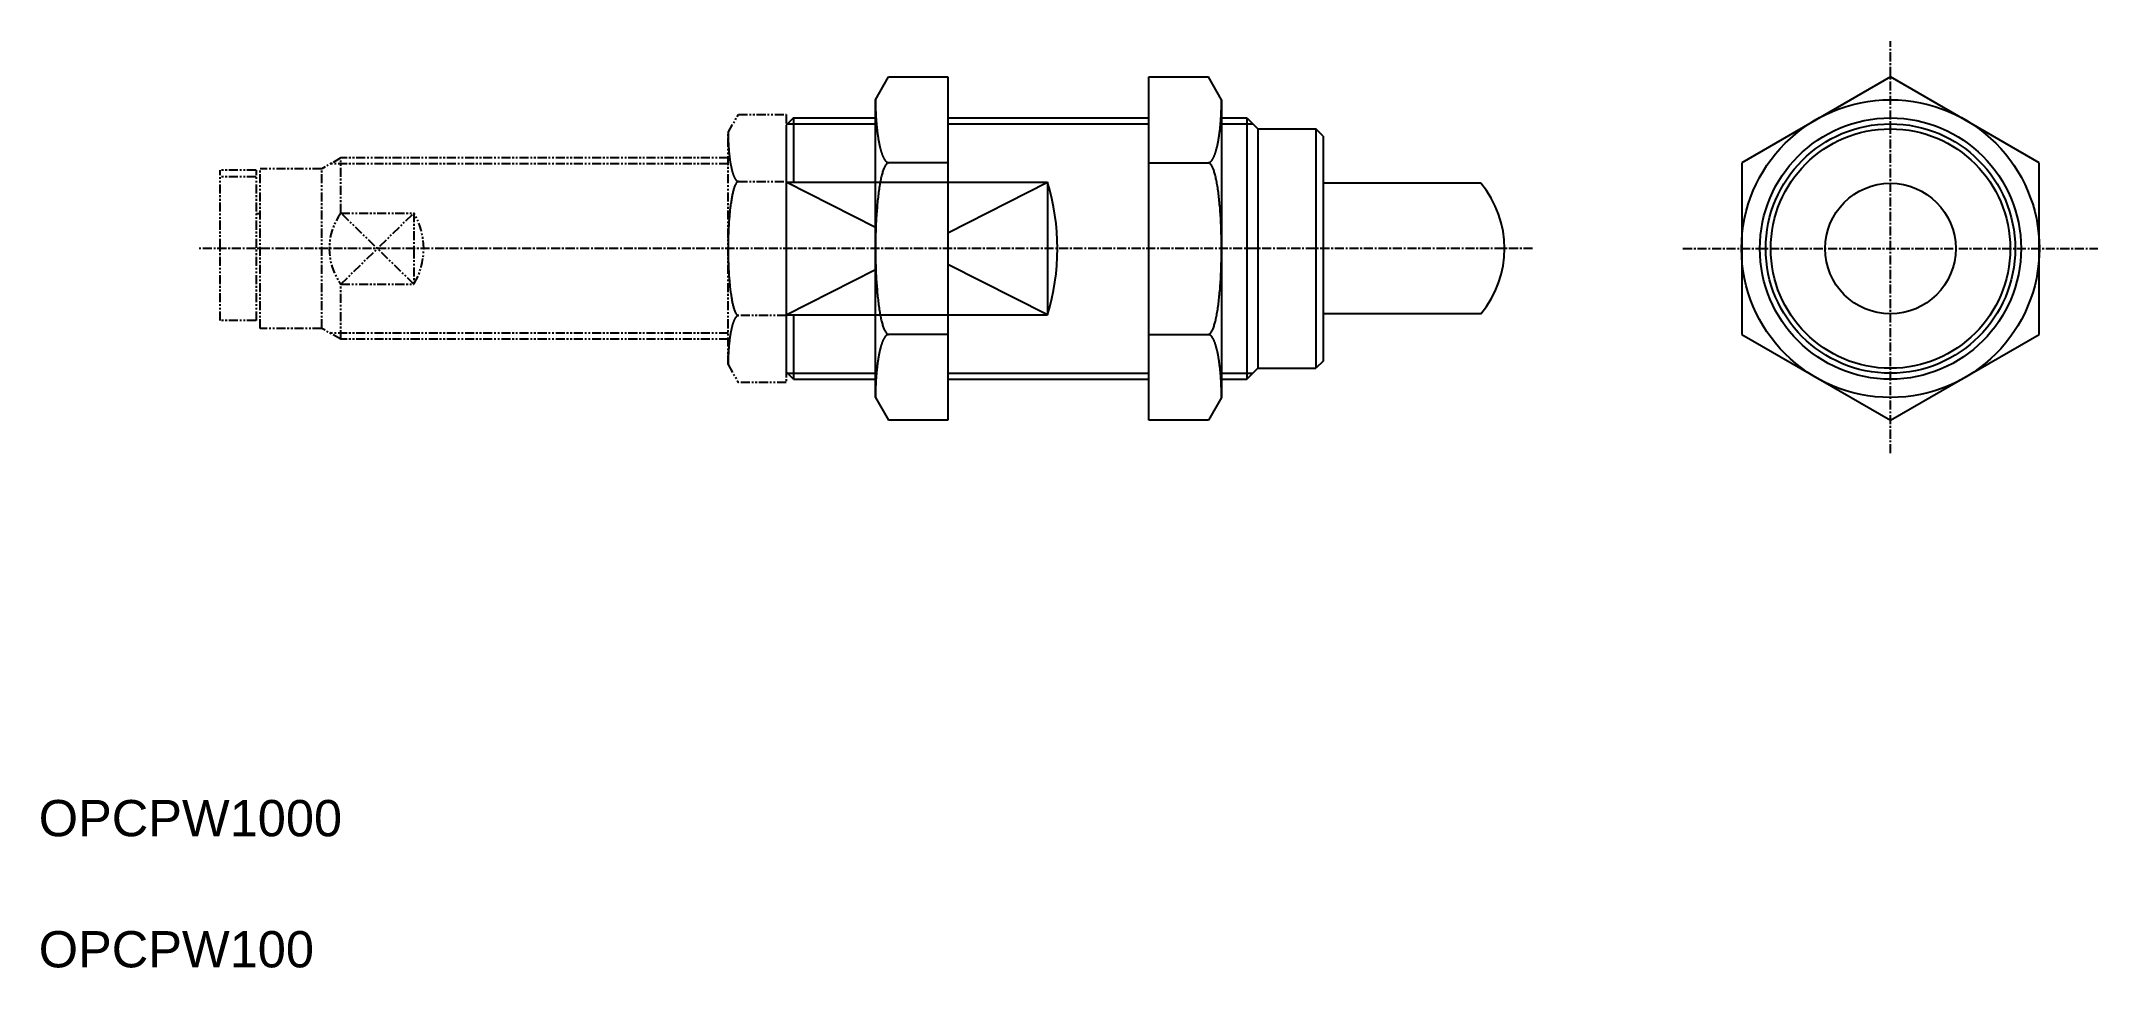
# Model space of a CAD drawing. Extents: x 0 to 284, y 96 to 224.
import ezdxf
from ezdxf.enums import TextEntityAlignment as Align

# ---------------------------------------------------------------- set-up
doc = ezdxf.new("R2010")
doc.units = 0
doc.linetypes.add('CENTER', pattern=[2, 1.25, -0.25, 0.25, -0.25])
doc.linetypes.add('PHANTOM', pattern=[2.5, 1.25, -0.25, 0.25, -0.25, 0.25, -0.25])
doc.layers.get('0').update_dxf_attribs({"linetype": 'CONTINUOUS'})
doc.layers.add('CENTER', color=1, linetype='CENTER')

msp = doc.modelspace()

# ---------------------------------------------------------------- linework, layer by layer
at = {"color": 7, "linetype": 'CONTINUOUS'}
for p, q in [((115.26, 215.72), (117.08, 218.88)), ((117.08, 218.88), (125.26, 218.88)), ((125.26, 218.88), (125.26, 171.53)), ((152.96, 171.53), (152.96, 218.88)), ((152.96, 218.88), (161.14, 218.88)), ((162.96, 215.72), (161.14, 218.88)), ((255.14, 218.88), (234.64, 207.04)), ((275.64, 207.04), (255.14, 218.88)), ((115.26, 174.69), (115.26, 215.72)), ((162.96, 215.72), (162.96, 174.69)), ((103.96, 213.2), (102.96, 212.2)), ((103.96, 213.2), (115.26, 213.2)), ((103.96, 213.2), (103.96, 204.36)), ((125.26, 213.2), (152.96, 213.2)), ((162.96, 213.2), (166.46, 213.2)), ((166.46, 213.2), (166.46, 177.2)), ((166.46, 213.2), (167.96, 211.7)), ((102.96, 212.2), (102.96, 178.2)), ((167.96, 211.7), (167.96, 178.7)), ((167.96, 211.7), (175.96, 211.7)), ((175.96, 211.7), (175.96, 178.7)), ((176.96, 210.7), (175.96, 211.7)), ((176.96, 210.7), (176.96, 179.7)), ((125.26, 207.04), (117.08, 207.04)), ((152.96, 207.04), (161.14, 207.04)), ((234.64, 207.04), (234.64, 183.37)), ((275.64, 183.37), (275.64, 207.04)), ((115.26, 198.1), (102.96, 204.36)), ((102.96, 204.36), (138.96, 204.36)), ((125.26, 197.39), (138.96, 204.36)), ((138.96, 204.36), (138.96, 186.05)), ((198.69, 204.2), (176.96, 204.2)), ((138.96, 186.05), (125.26, 193.02)), ((102.96, 186.05), (115.26, 192.31)), ((102.96, 186.05), (138.96, 186.05)), ((103.96, 186.05), (103.96, 177.2)), ((198.69, 186.2), (176.96, 186.2)), ((125.26, 183.37), (117.08, 183.37)), ((152.96, 183.37), (161.14, 183.37)), ((234.64, 183.37), (255.14, 171.53)), ((255.14, 171.53), (275.64, 183.37)), ((166.46, 177.2), (167.96, 178.7)), ((167.96, 178.7), (175.96, 178.7)), ((176.96, 179.7), (175.96, 178.7)), ((103.96, 177.2), (102.96, 178.2)), ((103.96, 177.2), (115.26, 177.2)), ((125.26, 177.2), (152.96, 177.2)), ((162.96, 177.2), (166.46, 177.2)), ((115.26, 174.69), (117.08, 171.53)), ((162.96, 174.69), (161.14, 171.53)), ((125.26, 171.53), (117.08, 171.53)), ((161.14, 171.53), (152.96, 171.53))]:
    msp.add_line(p, q, dxfattribs=at)
at = {"color": 3, "linetype": 'PHANTOM'}
for p, q in [((94.96, 211.21), (96.39, 213.68)), ((96.39, 213.68), (102.96, 213.68)), ((102.96, 213.68), (102.96, 176.73)), ((94.96, 179.2), (94.96, 211.21)), ((41.6, 207.7), (38.96, 206.2)), ((94.96, 207.7), (41.6, 207.7)), ((41.6, 200.1), (41.6, 207.7)), ((24.96, 185.3), (24.96, 206)), ((29.91, 206), (24.96, 206)), ((29.91, 205.11), (24.96, 205.11)), ((29.95, 185.3), (29.95, 206)), ((30.46, 184.2), (30.46, 206.2)), ((38.96, 206.2), (30.46, 206.2)), ((38.96, 184.2), (38.96, 206.2)), ((94.96, 206.89), (40.17, 206.89)), ((96.39, 204.44), (102.96, 204.44)), ((30.46, 199.99), (29.95, 199.99)), ((41.6, 190.31), (51.66, 200.1)), ((51.66, 190.31), (41.6, 200.1)), ((41.6, 200.1), (51.66, 200.1)), ((51.66, 200.1), (51.66, 190.31)), ((41.6, 182.7), (41.6, 190.31)), ((41.6, 190.31), (51.66, 190.31)), ((29.91, 185.3), (24.96, 185.3)), ((102.96, 185.97), (96.39, 185.97)), ((38.96, 184.2), (30.46, 184.2)), ((41.6, 182.7), (38.96, 184.2)), ((94.96, 183.52), (40.17, 183.52)), ((94.96, 182.7), (41.6, 182.7)), ((94.96, 179.2), (96.39, 176.73)), ((102.96, 176.73), (96.39, 176.73))]:
    msp.add_line(p, q, dxfattribs=at)
at = {"color": 3, "linetype": 'CONTINUOUS'}
for p, q in [((103.15, 212.39), (115.26, 212.39)), ((125.26, 212.39), (152.96, 212.39)), ((162.96, 212.39), (167.27, 212.39)), ((103.15, 178.02), (115.26, 178.02)), ((125.26, 178.02), (152.96, 178.02)), ((162.96, 178.02), (167.27, 178.02))]:
    msp.add_line(p, q, dxfattribs=at)
at = {"color": 7, "linetype": 'CONTINUOUS'}
for points in [[(115.26, 215.72, 0), (115.26, 215.62, 0), (115.26, 215.51, 0), (115.26, 215.4, 0), (115.26, 215.3, 0), (115.26, 215.19, 0), (115.27, 215.08, 0), (115.27, 214.98, 0), (115.27, 214.87, 0), (115.27, 214.77, 0), (115.27, 214.66, 0), (115.28, 214.55, 0), (115.28, 214.45, 0), (115.28, 214.34, 0), (115.29, 214.24, 0), (115.29, 214.13, 0), (115.3, 214.03, 0), (115.3, 213.92, 0), (115.3, 213.82, 0), (115.31, 213.72, 0), (115.31, 213.61, 0), (115.32, 213.51, 0), (115.33, 213.41, 0), (115.33, 213.3, 0), (115.34, 213.2, 0), (115.35, 213.1, 0), (115.35, 213, 0), (115.36, 212.9, 0), (115.37, 212.8, 0), (115.37, 212.7, 0), (115.38, 212.6, 0), (115.39, 212.5, 0), (115.4, 212.4, 0), (115.41, 212.3, 0), (115.42, 212.2, 0), (115.43, 212.11, 0), (115.44, 212.01, 0), (115.44, 211.91, 0), (115.45, 211.82, 0), (115.46, 211.72, 0), (115.48, 211.63, 0), (115.49, 211.54, 0), (115.5, 211.44, 0), (115.51, 211.35, 0), (115.52, 211.26, 0), (115.53, 211.17, 0), (115.54, 211.08, 0), (115.55, 210.99, 0), (115.57, 210.9, 0), (115.58, 210.81, 0), (115.59, 210.72, 0), (115.61, 210.64, 0), (115.62, 210.55, 0), (115.63, 210.47, 0), (115.65, 210.38, 0), (115.66, 210.3, 0), (115.67, 210.21, 0), (115.69, 210.13, 0), (115.7, 210.05, 0), (115.72, 209.97, 0), (115.73, 209.89, 0), (115.75, 209.81, 0), (115.76, 209.74, 0), (115.78, 209.66, 0), (115.79, 209.58, 0), (115.81, 209.51, 0), (115.83, 209.43, 0), (115.84, 209.36, 0), (115.86, 209.29, 0), (115.87, 209.22, 0), (115.89, 209.15, 0), (115.91, 209.08, 0), (115.93, 209.01, 0), (115.94, 208.94, 0), (115.96, 208.88, 0), (115.98, 208.81, 0), (116, 208.75, 0), (116.01, 208.69, 0), (116.03, 208.62, 0), (116.05, 208.56, 0), (116.07, 208.5, 0), (116.09, 208.44, 0), (116.11, 208.39, 0), (116.13, 208.33, 0), (116.14, 208.28, 0), (116.16, 208.22, 0), (116.18, 208.17, 0), (116.2, 208.12, 0), (116.22, 208.07, 0), (116.24, 208.02, 0), (116.26, 207.97, 0), (116.28, 207.92, 0), (116.3, 207.87, 0), (116.32, 207.83, 0), (116.34, 207.79, 0), (116.36, 207.74, 0), (116.38, 207.7, 0), (116.4, 207.66, 0), (116.43, 207.62, 0), (116.45, 207.58, 0), (116.47, 207.55, 0), (116.49, 207.51, 0), (116.51, 207.48, 0), (116.53, 207.45, 0), (116.55, 207.41, 0), (116.57, 207.38, 0), (116.59, 207.35, 0), (116.62, 207.33, 0), (116.64, 207.3, 0), (116.66, 207.28, 0), (116.68, 207.25, 0), (116.7, 207.23, 0), (116.73, 207.21, 0), (116.75, 207.19, 0), (116.77, 207.17, 0), (116.79, 207.15, 0), (116.81, 207.13, 0), (116.84, 207.12, 0), (116.86, 207.11, 0), (116.88, 207.09, 0), (116.9, 207.08, 0), (116.92, 207.07, 0), (116.95, 207.06, 0), (116.97, 207.06, 0), (116.99, 207.05, 0), (117.01, 207.05, 0), (117.04, 207.04, 0), (117.06, 207.04, 0), (117.08, 207.04, 0)], [(161.14, 207.04, 0), (161.16, 207.04, 0), (161.19, 207.04, 0), (161.21, 207.05, 0), (161.23, 207.05, 0), (161.25, 207.06, 0), (161.28, 207.06, 0), (161.3, 207.07, 0), (161.32, 207.08, 0), (161.34, 207.09, 0), (161.36, 207.11, 0), (161.39, 207.12, 0), (161.41, 207.13, 0), (161.43, 207.15, 0), (161.45, 207.17, 0), (161.47, 207.19, 0), (161.5, 207.21, 0), (161.52, 207.23, 0), (161.54, 207.25, 0), (161.56, 207.28, 0), (161.58, 207.3, 0), (161.61, 207.33, 0), (161.63, 207.35, 0), (161.65, 207.38, 0), (161.67, 207.41, 0), (161.69, 207.45, 0), (161.71, 207.48, 0), (161.73, 207.51, 0), (161.75, 207.55, 0), (161.78, 207.58, 0), (161.8, 207.62, 0), (161.82, 207.66, 0), (161.84, 207.7, 0), (161.86, 207.74, 0), (161.88, 207.79, 0), (161.9, 207.83, 0), (161.92, 207.87, 0), (161.94, 207.92, 0), (161.96, 207.97, 0), (161.98, 208.02, 0), (162, 208.07, 0), (162.02, 208.12, 0), (162.04, 208.17, 0), (162.06, 208.22, 0), (162.08, 208.28, 0), (162.1, 208.33, 0), (162.12, 208.39, 0), (162.13, 208.44, 0), (162.15, 208.5, 0), (162.17, 208.56, 0), (162.19, 208.62, 0), (162.21, 208.69, 0), (162.23, 208.75, 0), (162.24, 208.81, 0), (162.26, 208.88, 0), (162.28, 208.94, 0), (162.3, 209.01, 0), (162.31, 209.08, 0), (162.33, 209.15, 0), (162.35, 209.22, 0), (162.36, 209.29, 0), (162.38, 209.36, 0), (162.4, 209.43, 0), (162.41, 209.51, 0), (162.43, 209.58, 0), (162.44, 209.66, 0), (162.46, 209.74, 0), (162.48, 209.81, 0), (162.49, 209.89, 0), (162.51, 209.97, 0), (162.52, 210.05, 0), (162.53, 210.13, 0), (162.55, 210.21, 0), (162.56, 210.3, 0), (162.58, 210.38, 0), (162.59, 210.47, 0), (162.6, 210.55, 0), (162.62, 210.64, 0), (162.63, 210.72, 0), (162.64, 210.81, 0), (162.65, 210.9, 0), (162.67, 210.99, 0), (162.68, 211.08, 0), (162.69, 211.17, 0), (162.7, 211.26, 0), (162.71, 211.35, 0), (162.73, 211.44, 0), (162.74, 211.54, 0), (162.75, 211.63, 0), (162.76, 211.72, 0), (162.77, 211.82, 0), (162.78, 211.91, 0), (162.79, 212.01, 0), (162.8, 212.11, 0), (162.81, 212.2, 0), (162.81, 212.3, 0), (162.82, 212.4, 0), (162.83, 212.5, 0), (162.84, 212.6, 0), (162.85, 212.7, 0), (162.86, 212.8, 0), (162.86, 212.9, 0), (162.87, 213, 0), (162.88, 213.1, 0), (162.88, 213.2, 0), (162.89, 213.3, 0), (162.9, 213.41, 0), (162.9, 213.51, 0), (162.91, 213.61, 0), (162.91, 213.72, 0), (162.92, 213.82, 0), (162.92, 213.92, 0), (162.93, 214.03, 0), (162.93, 214.13, 0), (162.93, 214.24, 0), (162.94, 214.34, 0), (162.94, 214.45, 0), (162.95, 214.55, 0), (162.95, 214.66, 0), (162.95, 214.77, 0), (162.95, 214.87, 0), (162.95, 214.98, 0), (162.96, 215.08, 0), (162.96, 215.19, 0), (162.96, 215.3, 0), (162.96, 215.4, 0), (162.96, 215.51, 0), (162.96, 215.62, 0), (162.96, 215.72, 0)], [(117.08, 207.04, 0), (117.04, 207.04, 0), (116.99, 207.03, 0), (116.95, 207.01, 0), (116.9, 206.98, 0), (116.86, 206.95, 0), (116.81, 206.91, 0), (116.77, 206.87, 0), (116.73, 206.81, 0), (116.68, 206.75, 0), (116.64, 206.69, 0), (116.59, 206.61, 0), (116.55, 206.53, 0), (116.51, 206.44, 0), (116.47, 206.35, 0), (116.43, 206.25, 0), (116.38, 206.14, 0), (116.34, 206.02, 0), (116.3, 205.9, 0), (116.26, 205.78, 0), (116.22, 205.64, 0), (116.18, 205.5, 0), (116.14, 205.36, 0), (116.11, 205.2, 0), (116.07, 205.05, 0), (116.03, 204.88, 0), (116, 204.71, 0), (115.96, 204.53, 0), (115.93, 204.35, 0), (115.89, 204.17, 0), (115.86, 203.97, 0), (115.83, 203.78, 0), (115.79, 203.57, 0), (115.76, 203.37, 0), (115.73, 203.15, 0), (115.7, 202.94, 0), (115.67, 202.71, 0), (115.65, 202.49, 0), (115.62, 202.25, 0), (115.59, 202.02, 0), (115.57, 201.78, 0), (115.54, 201.54, 0), (115.52, 201.29, 0), (115.5, 201.04, 0), (115.48, 200.78, 0), (115.45, 200.53, 0), (115.44, 200.26, 0), (115.42, 200, 0), (115.4, 199.73, 0), (115.38, 199.46, 0), (115.37, 199.19, 0), (115.35, 198.92, 0), (115.34, 198.64, 0), (115.33, 198.36, 0), (115.31, 198.08, 0), (115.3, 197.8, 0), (115.3, 197.51, 0), (115.29, 197.23, 0), (115.28, 196.94, 0), (115.27, 196.65, 0), (115.27, 196.36, 0), (115.27, 196.08, 0), (115.26, 195.79, 0), (115.26, 195.49, 0), (115.26, 195.2, 0), (115.26, 194.91, 0), (115.26, 194.62, 0), (115.27, 194.33, 0), (115.27, 194.04, 0), (115.27, 193.76, 0), (115.28, 193.47, 0), (115.29, 193.18, 0), (115.3, 192.9, 0), (115.3, 192.61, 0), (115.31, 192.33, 0), (115.33, 192.05, 0), (115.34, 191.77, 0), (115.35, 191.49, 0), (115.37, 191.22, 0), (115.38, 190.94, 0), (115.4, 190.68, 0), (115.42, 190.41, 0), (115.44, 190.14, 0), (115.45, 189.88, 0), (115.48, 189.63, 0), (115.5, 189.37, 0), (115.52, 189.12, 0), (115.54, 188.87, 0), (115.57, 188.63, 0), (115.59, 188.39, 0), (115.62, 188.15, 0), (115.65, 187.92, 0), (115.67, 187.7, 0), (115.7, 187.47, 0), (115.73, 187.26, 0), (115.76, 187.04, 0), (115.79, 186.84, 0), (115.83, 186.63, 0), (115.86, 186.43, 0), (115.89, 186.24, 0), (115.93, 186.06, 0), (115.96, 185.87, 0), (116, 185.7, 0), (116.03, 185.53, 0), (116.07, 185.36, 0), (116.11, 185.2, 0), (116.14, 185.05, 0), (116.18, 184.91, 0), (116.22, 184.77, 0), (116.26, 184.63, 0), (116.3, 184.51, 0), (116.34, 184.38, 0), (116.38, 184.27, 0), (116.43, 184.16, 0), (116.47, 184.06, 0), (116.51, 183.97, 0), (116.55, 183.88, 0), (116.59, 183.8, 0), (116.64, 183.72, 0), (116.68, 183.66, 0), (116.73, 183.6, 0), (116.77, 183.54, 0), (116.81, 183.5, 0), (116.86, 183.46, 0), (116.9, 183.43, 0), (116.95, 183.4, 0), (116.99, 183.38, 0), (117.04, 183.37, 0), (117.08, 183.37, 0)], [(161.14, 183.37, 0), (161.19, 183.37, 0), (161.23, 183.38, 0), (161.28, 183.4, 0), (161.32, 183.43, 0), (161.36, 183.46, 0), (161.41, 183.5, 0), (161.45, 183.54, 0), (161.5, 183.6, 0), (161.54, 183.66, 0), (161.58, 183.72, 0), (161.63, 183.8, 0), (161.67, 183.88, 0), (161.71, 183.97, 0), (161.75, 184.06, 0), (161.8, 184.16, 0), (161.84, 184.27, 0), (161.88, 184.38, 0), (161.92, 184.51, 0), (161.96, 184.63, 0), (162, 184.77, 0), (162.04, 184.91, 0), (162.08, 185.05, 0), (162.12, 185.2, 0), (162.15, 185.36, 0), (162.19, 185.53, 0), (162.23, 185.7, 0), (162.26, 185.87, 0), (162.3, 186.06, 0), (162.33, 186.24, 0), (162.36, 186.43, 0), (162.4, 186.63, 0), (162.43, 186.84, 0), (162.46, 187.04, 0), (162.49, 187.26, 0), (162.52, 187.47, 0), (162.55, 187.7, 0), (162.58, 187.92, 0), (162.6, 188.15, 0), (162.63, 188.39, 0), (162.65, 188.63, 0), (162.68, 188.87, 0), (162.7, 189.12, 0), (162.73, 189.37, 0), (162.75, 189.63, 0), (162.77, 189.88, 0), (162.79, 190.14, 0), (162.81, 190.41, 0), (162.82, 190.68, 0), (162.84, 190.94, 0), (162.86, 191.22, 0), (162.87, 191.49, 0), (162.88, 191.77, 0), (162.9, 192.05, 0), (162.91, 192.33, 0), (162.92, 192.61, 0), (162.93, 192.9, 0), (162.93, 193.18, 0), (162.94, 193.47, 0), (162.95, 193.76, 0), (162.95, 194.04, 0), (162.96, 194.33, 0), (162.96, 194.62, 0), (162.96, 194.91, 0), (162.96, 195.2, 0), (162.96, 195.49, 0), (162.96, 195.79, 0), (162.96, 196.08, 0), (162.95, 196.36, 0), (162.95, 196.65, 0), (162.94, 196.94, 0), (162.93, 197.23, 0), (162.93, 197.51, 0), (162.92, 197.8, 0), (162.91, 198.08, 0), (162.9, 198.36, 0), (162.88, 198.64, 0), (162.87, 198.92, 0), (162.86, 199.19, 0), (162.84, 199.46, 0), (162.82, 199.73, 0), (162.81, 200, 0), (162.79, 200.26, 0), (162.77, 200.53, 0), (162.75, 200.78, 0), (162.73, 201.04, 0), (162.7, 201.29, 0), (162.68, 201.54, 0), (162.65, 201.78, 0), (162.63, 202.02, 0), (162.6, 202.25, 0), (162.58, 202.49, 0), (162.55, 202.71, 0), (162.52, 202.94, 0), (162.49, 203.15, 0), (162.46, 203.37, 0), (162.43, 203.57, 0), (162.4, 203.78, 0), (162.36, 203.97, 0), (162.33, 204.17, 0), (162.3, 204.35, 0), (162.26, 204.53, 0), (162.23, 204.71, 0), (162.19, 204.88, 0), (162.15, 205.05, 0), (162.12, 205.2, 0), (162.08, 205.36, 0), (162.04, 205.5, 0), (162, 205.64, 0), (161.96, 205.78, 0), (161.92, 205.9, 0), (161.88, 206.02, 0), (161.84, 206.14, 0), (161.8, 206.25, 0), (161.75, 206.35, 0), (161.71, 206.44, 0), (161.67, 206.53, 0), (161.63, 206.61, 0), (161.58, 206.69, 0), (161.54, 206.75, 0), (161.5, 206.81, 0), (161.45, 206.87, 0), (161.41, 206.91, 0), (161.36, 206.95, 0), (161.32, 206.98, 0), (161.28, 207.01, 0), (161.23, 207.03, 0), (161.19, 207.04, 0), (161.14, 207.04, 0)], [(117.08, 183.37, 0), (117.06, 183.37, 0), (117.04, 183.37, 0), (117.01, 183.36, 0), (116.99, 183.36, 0), (116.97, 183.35, 0), (116.95, 183.35, 0), (116.92, 183.34, 0), (116.9, 183.33, 0), (116.88, 183.32, 0), (116.86, 183.3, 0), (116.84, 183.29, 0), (116.81, 183.27, 0), (116.79, 183.26, 0), (116.77, 183.24, 0), (116.75, 183.22, 0), (116.73, 183.2, 0), (116.7, 183.18, 0), (116.68, 183.16, 0), (116.66, 183.13, 0), (116.64, 183.11, 0), (116.62, 183.08, 0), (116.59, 183.05, 0), (116.57, 183.03, 0), (116.55, 182.99, 0), (116.53, 182.96, 0), (116.51, 182.93, 0), (116.49, 182.9, 0), (116.47, 182.86, 0), (116.45, 182.82, 0), (116.43, 182.79, 0), (116.4, 182.75, 0), (116.38, 182.71, 0), (116.36, 182.67, 0), (116.34, 182.62, 0), (116.32, 182.58, 0), (116.3, 182.54, 0), (116.28, 182.49, 0), (116.26, 182.44, 0), (116.24, 182.39, 0), (116.22, 182.34, 0), (116.2, 182.29, 0), (116.18, 182.24, 0), (116.16, 182.19, 0), (116.14, 182.13, 0), (116.13, 182.08, 0), (116.11, 182.02, 0), (116.09, 181.96, 0), (116.07, 181.91, 0), (116.05, 181.85, 0), (116.03, 181.78, 0), (116.01, 181.72, 0), (116, 181.66, 0), (115.98, 181.6, 0), (115.96, 181.53, 0), (115.94, 181.46, 0), (115.93, 181.4, 0), (115.91, 181.33, 0), (115.89, 181.26, 0), (115.87, 181.19, 0), (115.86, 181.12, 0), (115.84, 181.05, 0), (115.83, 180.97, 0), (115.81, 180.9, 0), (115.79, 180.83, 0), (115.78, 180.75, 0), (115.76, 180.67, 0), (115.75, 180.6, 0), (115.73, 180.52, 0), (115.72, 180.44, 0), (115.7, 180.36, 0), (115.69, 180.28, 0), (115.67, 180.19, 0), (115.66, 180.11, 0), (115.65, 180.03, 0), (115.63, 179.94, 0), (115.62, 179.86, 0), (115.61, 179.77, 0), (115.59, 179.69, 0), (115.58, 179.6, 0), (115.57, 179.51, 0), (115.55, 179.42, 0), (115.54, 179.33, 0), (115.53, 179.24, 0), (115.52, 179.15, 0), (115.51, 179.06, 0), (115.5, 178.97, 0), (115.49, 178.87, 0), (115.48, 178.78, 0), (115.46, 178.68, 0), (115.45, 178.59, 0), (115.44, 178.49, 0), (115.44, 178.4, 0), (115.43, 178.3, 0), (115.42, 178.2, 0), (115.41, 178.11, 0), (115.4, 178.01, 0), (115.39, 177.91, 0), (115.38, 177.81, 0), (115.37, 177.71, 0), (115.37, 177.61, 0), (115.36, 177.51, 0), (115.35, 177.41, 0), (115.35, 177.31, 0), (115.34, 177.21, 0), (115.33, 177.1, 0), (115.33, 177, 0), (115.32, 176.9, 0), (115.31, 176.8, 0), (115.31, 176.69, 0), (115.3, 176.59, 0), (115.3, 176.48, 0), (115.3, 176.38, 0), (115.29, 176.27, 0), (115.29, 176.17, 0), (115.28, 176.06, 0), (115.28, 175.96, 0), (115.28, 175.85, 0), (115.27, 175.75, 0), (115.27, 175.64, 0), (115.27, 175.54, 0), (115.27, 175.43, 0), (115.27, 175.32, 0), (115.26, 175.22, 0), (115.26, 175.11, 0), (115.26, 175, 0), (115.26, 174.9, 0), (115.26, 174.79, 0), (115.26, 174.69, 0)], [(162.96, 174.69, 0), (162.96, 174.79, 0), (162.96, 174.9, 0), (162.96, 175, 0), (162.96, 175.11, 0), (162.96, 175.22, 0), (162.96, 175.32, 0), (162.95, 175.43, 0), (162.95, 175.54, 0), (162.95, 175.64, 0), (162.95, 175.75, 0), (162.95, 175.85, 0), (162.94, 175.96, 0), (162.94, 176.06, 0), (162.93, 176.17, 0), (162.93, 176.27, 0), (162.93, 176.38, 0), (162.92, 176.48, 0), (162.92, 176.59, 0), (162.91, 176.69, 0), (162.91, 176.8, 0), (162.9, 176.9, 0), (162.9, 177, 0), (162.89, 177.1, 0), (162.88, 177.21, 0), (162.88, 177.31, 0), (162.87, 177.41, 0), (162.86, 177.51, 0), (162.86, 177.61, 0), (162.85, 177.71, 0), (162.84, 177.81, 0), (162.83, 177.91, 0), (162.82, 178.01, 0), (162.81, 178.11, 0), (162.81, 178.2, 0), (162.8, 178.3, 0), (162.79, 178.4, 0), (162.78, 178.49, 0), (162.77, 178.59, 0), (162.76, 178.68, 0), (162.75, 178.78, 0), (162.74, 178.87, 0), (162.73, 178.97, 0), (162.71, 179.06, 0), (162.7, 179.15, 0), (162.69, 179.24, 0), (162.68, 179.33, 0), (162.67, 179.42, 0), (162.65, 179.51, 0), (162.64, 179.6, 0), (162.63, 179.69, 0), (162.62, 179.77, 0), (162.6, 179.86, 0), (162.59, 179.94, 0), (162.58, 180.03, 0), (162.56, 180.11, 0), (162.55, 180.19, 0), (162.53, 180.28, 0), (162.52, 180.36, 0), (162.51, 180.44, 0), (162.49, 180.52, 0), (162.48, 180.6, 0), (162.46, 180.67, 0), (162.44, 180.75, 0), (162.43, 180.83, 0), (162.41, 180.9, 0), (162.4, 180.97, 0), (162.38, 181.05, 0), (162.36, 181.12, 0), (162.35, 181.19, 0), (162.33, 181.26, 0), (162.31, 181.33, 0), (162.3, 181.4, 0), (162.28, 181.46, 0), (162.26, 181.53, 0), (162.24, 181.6, 0), (162.23, 181.66, 0), (162.21, 181.72, 0), (162.19, 181.78, 0), (162.17, 181.85, 0), (162.15, 181.91, 0), (162.13, 181.96, 0), (162.12, 182.02, 0), (162.1, 182.08, 0), (162.08, 182.13, 0), (162.06, 182.19, 0), (162.04, 182.24, 0), (162.02, 182.29, 0), (162, 182.34, 0), (161.98, 182.39, 0), (161.96, 182.44, 0), (161.94, 182.49, 0), (161.92, 182.54, 0), (161.9, 182.58, 0), (161.88, 182.62, 0), (161.86, 182.67, 0), (161.84, 182.71, 0), (161.82, 182.75, 0), (161.8, 182.79, 0), (161.78, 182.82, 0), (161.75, 182.86, 0), (161.73, 182.9, 0), (161.71, 182.93, 0), (161.69, 182.96, 0), (161.67, 182.99, 0), (161.65, 183.03, 0), (161.63, 183.05, 0), (161.61, 183.08, 0), (161.58, 183.11, 0), (161.56, 183.13, 0), (161.54, 183.16, 0), (161.52, 183.18, 0), (161.5, 183.2, 0), (161.47, 183.22, 0), (161.45, 183.24, 0), (161.43, 183.26, 0), (161.41, 183.27, 0), (161.39, 183.29, 0), (161.36, 183.3, 0), (161.34, 183.32, 0), (161.32, 183.33, 0), (161.3, 183.34, 0), (161.28, 183.35, 0), (161.25, 183.35, 0), (161.23, 183.36, 0), (161.21, 183.36, 0), (161.19, 183.37, 0), (161.16, 183.37, 0), (161.14, 183.37, 0)]]:
    msp.add_polyline3d(points, dxfattribs=at)
at = {"color": 3, "linetype": 'PHANTOM'}
for points in [[(94.96, 211.21, 0), (94.96, 211.12, 0), (94.96, 211.04, 0), (94.96, 210.96, 0), (94.96, 210.87, 0), (94.96, 210.79, 0), (94.97, 210.71, 0), (94.97, 210.63, 0), (94.97, 210.54, 0), (94.97, 210.46, 0), (94.97, 210.38, 0), (94.97, 210.3, 0), (94.98, 210.21, 0), (94.98, 210.13, 0), (94.98, 210.05, 0), (94.99, 209.97, 0), (94.99, 209.89, 0), (94.99, 209.8, 0), (95, 209.72, 0), (95, 209.64, 0), (95, 209.56, 0), (95.01, 209.48, 0), (95.01, 209.4, 0), (95.02, 209.32, 0), (95.02, 209.24, 0), (95.03, 209.16, 0), (95.03, 209.08, 0), (95.04, 209.01, 0), (95.05, 208.93, 0), (95.05, 208.85, 0), (95.06, 208.77, 0), (95.06, 208.69, 0), (95.07, 208.62, 0), (95.08, 208.54, 0), (95.08, 208.46, 0), (95.09, 208.39, 0), (95.1, 208.31, 0), (95.11, 208.24, 0), (95.11, 208.16, 0), (95.12, 208.09, 0), (95.13, 208.02, 0), (95.14, 207.94, 0), (95.15, 207.87, 0), (95.16, 207.8, 0), (95.16, 207.73, 0), (95.17, 207.66, 0), (95.18, 207.59, 0), (95.19, 207.52, 0), (95.2, 207.45, 0), (95.21, 207.38, 0), (95.22, 207.31, 0), (95.23, 207.24, 0), (95.24, 207.18, 0), (95.25, 207.11, 0), (95.26, 207.04, 0), (95.27, 206.98, 0), (95.29, 206.91, 0), (95.3, 206.85, 0), (95.31, 206.79, 0), (95.32, 206.73, 0), (95.33, 206.66, 0), (95.34, 206.6, 0), (95.36, 206.54, 0), (95.37, 206.48, 0), (95.38, 206.42, 0), (95.39, 206.36, 0), (95.41, 206.31, 0), (95.42, 206.25, 0), (95.43, 206.19, 0), (95.44, 206.14, 0), (95.46, 206.08, 0), (95.47, 206.03, 0), (95.48, 205.98, 0), (95.5, 205.92, 0), (95.51, 205.87, 0), (95.53, 205.82, 0), (95.54, 205.77, 0), (95.55, 205.72, 0), (95.57, 205.68, 0), (95.58, 205.63, 0), (95.6, 205.58, 0), (95.61, 205.54, 0), (95.63, 205.49, 0), (95.64, 205.45, 0), (95.66, 205.4, 0), (95.67, 205.36, 0), (95.69, 205.32, 0), (95.7, 205.28, 0), (95.72, 205.24, 0), (95.73, 205.2, 0), (95.75, 205.16, 0), (95.76, 205.13, 0), (95.78, 205.09, 0), (95.8, 205.06, 0), (95.81, 205.02, 0), (95.83, 204.99, 0), (95.84, 204.96, 0), (95.86, 204.93, 0), (95.88, 204.9, 0), (95.89, 204.87, 0), (95.91, 204.84, 0), (95.93, 204.81, 0), (95.94, 204.78, 0), (95.96, 204.76, 0), (95.98, 204.73, 0), (95.99, 204.71, 0), (96.01, 204.69, 0), (96.03, 204.67, 0), (96.04, 204.64, 0), (96.06, 204.63, 0), (96.08, 204.61, 0), (96.09, 204.59, 0), (96.11, 204.57, 0), (96.13, 204.56, 0), (96.15, 204.54, 0), (96.16, 204.53, 0), (96.18, 204.52, 0), (96.2, 204.5, 0), (96.22, 204.49, 0), (96.23, 204.48, 0), (96.25, 204.47, 0), (96.27, 204.47, 0), (96.28, 204.46, 0), (96.3, 204.45, 0), (96.32, 204.45, 0), (96.34, 204.45, 0), (96.36, 204.44, 0), (96.37, 204.44, 0), (96.39, 204.44, 0)], [(96.39, 204.44, 0), (96.36, 204.44, 0), (96.32, 204.43, 0), (96.28, 204.42, 0), (96.25, 204.4, 0), (96.22, 204.37, 0), (96.18, 204.34, 0), (96.15, 204.31, 0), (96.11, 204.26, 0), (96.08, 204.22, 0), (96.04, 204.17, 0), (96.01, 204.11, 0), (95.98, 204.04, 0), (95.94, 203.98, 0), (95.91, 203.9, 0), (95.88, 203.82, 0), (95.84, 203.74, 0), (95.81, 203.65, 0), (95.78, 203.56, 0), (95.75, 203.46, 0), (95.72, 203.35, 0), (95.69, 203.24, 0), (95.66, 203.13, 0), (95.63, 203.01, 0), (95.6, 202.89, 0), (95.57, 202.76, 0), (95.54, 202.62, 0), (95.51, 202.49, 0), (95.48, 202.35, 0), (95.46, 202.2, 0), (95.43, 202.05, 0), (95.41, 201.89, 0), (95.38, 201.74, 0), (95.36, 201.57, 0), (95.33, 201.41, 0), (95.31, 201.24, 0), (95.29, 201.06, 0), (95.26, 200.89, 0), (95.24, 200.71, 0), (95.22, 200.52, 0), (95.2, 200.34, 0), (95.18, 200.15, 0), (95.16, 199.95, 0), (95.15, 199.76, 0), (95.13, 199.56, 0), (95.11, 199.36, 0), (95.1, 199.15, 0), (95.08, 198.95, 0), (95.07, 198.74, 0), (95.06, 198.53, 0), (95.05, 198.32, 0), (95.03, 198.1, 0), (95.02, 197.89, 0), (95.01, 197.67, 0), (95, 197.45, 0), (95, 197.23, 0), (94.99, 197.01, 0), (94.98, 196.78, 0), (94.98, 196.56, 0), (94.97, 196.34, 0), (94.97, 196.11, 0), (94.97, 195.88, 0), (94.96, 195.66, 0), (94.96, 195.43, 0), (94.96, 195.2, 0), (94.96, 194.98, 0), (94.96, 194.75, 0), (94.97, 194.52, 0), (94.97, 194.3, 0), (94.97, 194.07, 0), (94.98, 193.85, 0), (94.98, 193.63, 0), (94.99, 193.4, 0), (95, 193.18, 0), (95, 192.96, 0), (95.01, 192.74, 0), (95.02, 192.52, 0), (95.03, 192.31, 0), (95.05, 192.09, 0), (95.06, 191.88, 0), (95.07, 191.67, 0), (95.08, 191.46, 0), (95.1, 191.25, 0), (95.11, 191.05, 0), (95.13, 190.85, 0), (95.15, 190.65, 0), (95.16, 190.46, 0), (95.18, 190.26, 0), (95.2, 190.07, 0), (95.22, 189.89, 0), (95.24, 189.7, 0), (95.26, 189.52, 0), (95.29, 189.34, 0), (95.31, 189.17, 0), (95.33, 189, 0), (95.36, 188.83, 0), (95.38, 188.67, 0), (95.41, 188.51, 0), (95.43, 188.36, 0), (95.46, 188.21, 0), (95.48, 188.06, 0), (95.51, 187.92, 0), (95.54, 187.78, 0), (95.57, 187.65, 0), (95.6, 187.52, 0), (95.63, 187.4, 0), (95.66, 187.28, 0), (95.69, 187.17, 0), (95.72, 187.06, 0), (95.75, 186.95, 0), (95.78, 186.85, 0), (95.81, 186.76, 0), (95.84, 186.67, 0), (95.88, 186.59, 0), (95.91, 186.51, 0), (95.94, 186.43, 0), (95.98, 186.36, 0), (96.01, 186.3, 0), (96.04, 186.24, 0), (96.08, 186.19, 0), (96.11, 186.14, 0), (96.15, 186.1, 0), (96.18, 186.07, 0), (96.22, 186.04, 0), (96.25, 186.01, 0), (96.28, 185.99, 0), (96.32, 185.98, 0), (96.36, 185.97, 0), (96.39, 185.97, 0)], [(96.39, 185.97, 0), (96.37, 185.97, 0), (96.36, 185.96, 0), (96.34, 185.96, 0), (96.32, 185.96, 0), (96.3, 185.95, 0), (96.28, 185.95, 0), (96.27, 185.94, 0), (96.25, 185.93, 0), (96.23, 185.93, 0), (96.22, 185.92, 0), (96.2, 185.91, 0), (96.18, 185.89, 0), (96.16, 185.88, 0), (96.15, 185.87, 0), (96.13, 185.85, 0), (96.11, 185.84, 0), (96.09, 185.82, 0), (96.08, 185.8, 0), (96.06, 185.78, 0), (96.04, 185.76, 0), (96.03, 185.74, 0), (96.01, 185.72, 0), (95.99, 185.7, 0), (95.98, 185.68, 0), (95.96, 185.65, 0), (95.94, 185.63, 0), (95.93, 185.6, 0), (95.91, 185.57, 0), (95.89, 185.54, 0), (95.88, 185.51, 0), (95.86, 185.48, 0), (95.84, 185.45, 0), (95.83, 185.42, 0), (95.81, 185.39, 0), (95.8, 185.35, 0), (95.78, 185.32, 0), (95.76, 185.28, 0), (95.75, 185.24, 0), (95.73, 185.21, 0), (95.72, 185.17, 0), (95.7, 185.13, 0), (95.69, 185.09, 0), (95.67, 185.05, 0), (95.66, 185, 0), (95.64, 184.96, 0), (95.63, 184.92, 0), (95.61, 184.87, 0), (95.6, 184.83, 0), (95.58, 184.78, 0), (95.57, 184.73, 0), (95.55, 184.68, 0), (95.54, 184.64, 0), (95.53, 184.59, 0), (95.51, 184.54, 0), (95.5, 184.48, 0), (95.48, 184.43, 0), (95.47, 184.38, 0), (95.46, 184.32, 0), (95.44, 184.27, 0), (95.43, 184.21, 0), (95.42, 184.16, 0), (95.41, 184.1, 0), (95.39, 184.04, 0), (95.38, 183.99, 0), (95.37, 183.93, 0), (95.36, 183.87, 0), (95.34, 183.81, 0), (95.33, 183.75, 0), (95.32, 183.68, 0), (95.31, 183.62, 0), (95.3, 183.56, 0), (95.29, 183.49, 0), (95.27, 183.43, 0), (95.26, 183.36, 0), (95.25, 183.3, 0), (95.24, 183.23, 0), (95.23, 183.17, 0), (95.22, 183.1, 0), (95.21, 183.03, 0), (95.2, 182.96, 0), (95.19, 182.89, 0), (95.18, 182.82, 0), (95.17, 182.75, 0), (95.16, 182.68, 0), (95.16, 182.61, 0), (95.15, 182.54, 0), (95.14, 182.46, 0), (95.13, 182.39, 0), (95.12, 182.32, 0), (95.11, 182.24, 0), (95.11, 182.17, 0), (95.1, 182.09, 0), (95.09, 182.02, 0), (95.08, 181.94, 0), (95.08, 181.87, 0), (95.07, 181.79, 0), (95.06, 181.71, 0), (95.06, 181.64, 0), (95.05, 181.56, 0), (95.05, 181.48, 0), (95.04, 181.4, 0), (95.03, 181.32, 0), (95.03, 181.25, 0), (95.02, 181.17, 0), (95.02, 181.09, 0), (95.01, 181.01, 0), (95.01, 180.93, 0), (95, 180.85, 0), (95, 180.77, 0), (95, 180.69, 0), (94.99, 180.6, 0), (94.99, 180.52, 0), (94.99, 180.44, 0), (94.98, 180.36, 0), (94.98, 180.28, 0), (94.98, 180.2, 0), (94.97, 180.11, 0), (94.97, 180.03, 0), (94.97, 179.95, 0), (94.97, 179.87, 0), (94.97, 179.78, 0), (94.97, 179.7, 0), (94.96, 179.62, 0), (94.96, 179.54, 0), (94.96, 179.45, 0), (94.96, 179.37, 0), (94.96, 179.29, 0), (94.96, 179.2, 0)]]:
    msp.add_polyline3d(points, dxfattribs=at)
at = {"color": 7, "linetype": 'CONTINUOUS'}
for radius in [20.52, 18, 16.5, 9]:
    msp.add_circle((255.14, 195.2), radius, dxfattribs=at)
at = {"color": 3, "linetype": 'CONTINUOUS'}
msp.add_circle((255.14, 195.2), 17.19, dxfattribs=at)
at = {"color": 7, "linetype": 'CONTINUOUS'}
for centre, radius, start, end in [((109.36, 195.2), 30.99, 342.8225, 17.1775), ((187.96, 195.2), 14, 319.9948, 40.0052)]:
    msp.add_arc(centre, radius, start, end, dxfattribs=at)
at = {"color": 3, "linetype": 'PHANTOM'}
for centre, radius, start, end in [((48.29, 195.2), 8.29, 143.7753, 216.2247), ((43.4, 195.2), 9.61, 329.3436, 30.6564)]:
    msp.add_arc(centre, radius, start, end, dxfattribs=at)
at = {"layer": 'CENTER', "color": 1, "linetype": 'CENTER'}
for p, q in [((255.14, 167), (255.14, 223.79)), ((205.82, 195.2), (22.08, 195.2)), ((226.55, 195.2), (283.72, 195.2))]:
    msp.add_line(p, q, dxfattribs=at)

# ---------------------------------------------------------------- texts
at = {"color": 7, "linetype": 'CONTINUOUS', "width": 1.041667}
for s, p in [('OPCPW1000', (-0.04, 112.7)), ('OPCPW100', (-0.04, 94.63))]:
    msp.add_text(s, height=5, dxfattribs=at).set_placement(p, align=Align.BOTTOM_LEFT)

doc.saveas('drawing.dxf')
